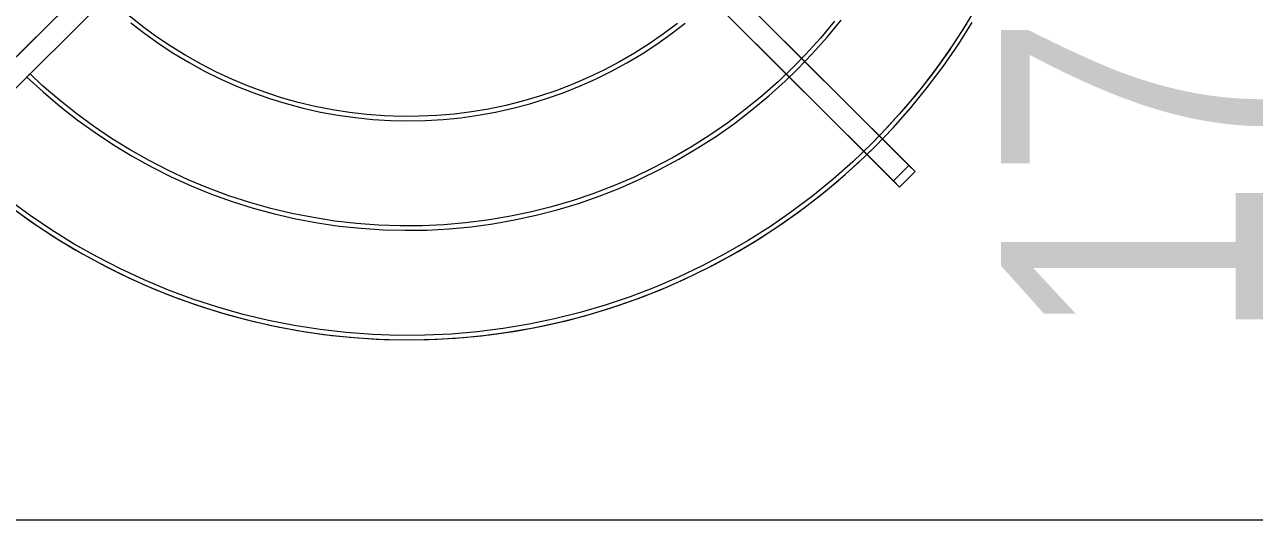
# Model space of a CAD drawing. Header units: millimetres. Extents: x -21597 to 3742, y 49379 to 62073.
# Drawn here: x -6448 to -5887, y 59057 to 59290 of the extents above; entities that cross this region are included whole.
import ezdxf

# ---------------------------------------------------------------- set-up
doc = ezdxf.new("R2010")
doc.units = ezdxf.units.MM
for name, color, linetype, lineweight in [('A-ANNO-DIMS', 7, 'Continuous', 9), ('A-ANNO-DIMS-80', 7, 'Continuous', 9), ('M-EQPM', 7, 'Continuous', 5)]:
    doc.layers.add(name, color=color, linetype=linetype, lineweight=lineweight)
doc.styles.add('Arial_2', font='arial.ttf', dxfattribs={"width": 0.8, "height": 120})
doc.styles.add('Arial_4', font='arial.ttf', dxfattribs={"width": 0.8, "height": 160})
doc.dimstyles.new('AK_DIM_2_0_Arial', dxfattribs={"dimscale": 304.8, "dimtxt": 163.241504, "dimasz": 0.131234, "dimexe": 0.262467, "dimexo": 0.262467, "dimgap": 0.026247, "dimtad": 1, "dimdec": 0, "dimzin": 0, "dimdsep": 46, "dimtxsty": 'Arial_4', "dimblk1": 'OBLIQUE', "dimblk2": 'OBLIQUE', "dimsah": 1, "dimcen": 0.09, "dimadec": 0, "dimazin": 0, "dimtfac": 1, "dimtdec": 4, "dimtix": 1, "dimtmove": 0, "dimatfit": 3, "dimfxl": 1, "dimtvp": 1, "dimtolj": 1, "dimtzin": 0, "dimarcsym": 2})
doc.dimstyles.new('AK_DIM_2_0_Arial_đỏ', dxfattribs={"dimscale": 304.8, "dimtxt": 122.431128, "dimasz": 0.131234, "dimexe": 0.131234, "dimexo": 0.131234, "dimgap": 0.026247, "dimtad": 1, "dimdec": 0, "dimzin": 0, "dimdsep": 46, "dimtxsty": 'Arial_2', "dimblk1": 'OBLIQUE', "dimblk2": 'OBLIQUE', "dimsah": 1, "dimcen": 0.09, "dimadec": 0, "dimazin": 0, "dimtfac": 1, "dimtdec": 4, "dimtix": 1, "dimtmove": 0, "dimatfit": 3, "dimfxl": 1, "dimtvp": 1, "dimtolj": 1, "dimtzin": 0, "dimarcsym": 2})

# ---------------------------------------------------------------- blocks, each defined once
blk = doc.blocks.new('DanNong_VRV - OD-A-1-1235631-MẶT BẰNG ỐNG GAS KHU H_N')
at = {"layer": 'M-EQPM'}
for p, q in [((-673.72, -35.93), (-481.39, 156.4)), ((-481.39, 156.4), (-670.9, -33.1)), ((-214.1, -33.1), (-403.61, 156.4)), ((-403.61, 156.4), (-211.28, -35.93)), ((-474.32, 149.33), (-666.65, -43)), ((-663.82, -40.17), (-474.32, 149.33)), ((-218.35, -43), (-410.68, 149.33)), ((-410.68, 149.33), (-221.18, -40.17)), ((-214.1, -33.1), (-221.18, -40.17)), ((-214.1, -33.1), (-221.18, -40.17)), ((-211.28, -35.93), (-214.1, -33.1)), ((-218.35, -43), (-211.28, -35.93)), ((-211.28, -35.93), (-218.35, -43)), ((-221.18, -40.17), (-218.35, -43))]:
    blk.add_line(p, q, dxfattribs=at)
at = {"layer": 'M-EQPM', "flags": 128}
for points in [[(-229.66, -24.62), (-221.32, -15.94), (-213.33, -6.93), (-205.71, 2.39), (-198.47, 12.01), (-191.62, 21.91), (-185.17, 32.08)], [(-229.66, -24.62), (-221.32, -15.94), (-213.33, -6.93), (-205.71, 2.39), (-198.47, 12.01), (-191.62, 21.91), (-185.17, 32.08)], [(-183.59, 38.67), (-189.78, 28.43), (-196.37, 18.46), (-203.35, 8.75), (-210.72, -0.67), (-218.46, -9.79), (-226.56, -18.59), (-231.08, -23.2)], [(-183.59, 38.67), (-189.78, 28.43), (-196.37, 18.46), (-203.35, 8.75), (-210.72, -0.67), (-218.46, -9.79), (-226.56, -18.59), (-231.08, -23.2)], [(-621.34, -53.89), (-611.51, -60.85), (-601.42, -67.41), (-591.07, -73.56), (-580.48, -79.29), (-569.67, -84.59), (-558.66, -89.46), (-547.46, -93.88), (-536.1, -97.86), (-524.58, -101.37), (-512.94, -104.42), (-501.18, -107), (-489.32, -109.11), (-477.4, -110.75), (-465.41, -111.9), (-453.39, -112.58), (-441.35, -112.78), (-429.32, -112.49), (-417.3, -111.72), (-405.33, -110.47), (-393.41, -108.75), (-381.58, -106.55), (-369.84, -103.88), (-358.22, -100.74), (-346.73, -97.13), (-335.39, -93.08), (-324.23, -88.57), (-313.26, -83.62), (-302.49, -78.23), (-291.95, -72.42), (-281.64, -66.19), (-271.6, -59.55), (-261.83, -52.52), (-252.34, -45.1), (-243.17, -37.31), (-234.31, -29.16), (-229.66, -24.62)], [(-621.34, -53.89), (-611.51, -60.85), (-601.42, -67.41), (-591.07, -73.56), (-580.48, -79.29), (-569.67, -84.59), (-558.66, -89.46), (-547.46, -93.88), (-536.1, -97.86), (-524.58, -101.37), (-512.94, -104.42), (-501.18, -107), (-489.32, -109.11), (-477.4, -110.75), (-465.41, -111.9), (-453.39, -112.58), (-441.35, -112.78), (-429.32, -112.49), (-417.3, -111.72), (-405.33, -110.47), (-393.41, -108.75), (-381.58, -106.55), (-369.84, -103.88), (-358.22, -100.74), (-346.73, -97.13), (-335.39, -93.08), (-324.23, -88.57), (-313.26, -83.62), (-302.49, -78.23), (-291.95, -72.42), (-281.64, -66.19), (-271.6, -59.55), (-261.83, -52.52), (-252.34, -45.1), (-243.17, -37.31), (-234.31, -29.16), (-229.66, -24.62)], [(-231.08, -23.2), (-239.7, -31.49), (-248.65, -39.42), (-257.91, -46.99), (-267.46, -54.19), (-277.29, -60.99), (-287.39, -67.4), (-297.74, -73.4), (-308.32, -78.98), (-319.11, -84.13), (-330.1, -88.85), (-341.27, -93.12), (-352.6, -96.94), (-364.07, -100.31), (-375.68, -103.21), (-387.38, -105.65), (-399.18, -107.62), (-411.04, -109.12), (-422.96, -110.14), (-434.91, -110.68), (-446.87, -110.75), (-458.82, -110.33), (-470.74, -109.44), (-482.62, -108.07), (-494.44, -106.23), (-506.17, -103.92), (-517.81, -101.14), (-529.32, -97.9), (-540.69, -94.2), (-551.9, -90.04), (-562.94, -85.45), (-573.79, -80.41), (-584.43, -74.94), (-594.84, -69.06), (-605.01, -62.76), (-614.91, -56.06), (-624.54, -48.97)], [(-231.08, -23.2), (-239.7, -31.49), (-248.65, -39.42), (-257.91, -46.99), (-267.46, -54.19), (-277.29, -60.99), (-287.39, -67.4), (-297.74, -73.4), (-308.32, -78.98), (-319.11, -84.13), (-330.1, -88.85), (-341.27, -93.12), (-352.6, -96.94), (-364.07, -100.31), (-375.68, -103.21), (-387.38, -105.65), (-399.18, -107.62), (-411.04, -109.12), (-422.96, -110.14), (-434.91, -110.68), (-446.87, -110.75), (-458.82, -110.33), (-470.74, -109.44), (-482.62, -108.07), (-494.44, -106.23), (-506.17, -103.92), (-517.81, -101.14), (-529.32, -97.9), (-540.69, -94.2), (-551.9, -90.04), (-562.94, -85.45), (-573.79, -80.41), (-584.43, -74.94), (-594.84, -69.06), (-605.01, -62.76), (-614.91, -56.06), (-624.54, -48.97)], [(-187.8, 31.6), (-194.27, 21.54), (-201.13, 11.75), (-208.38, 2.24), (-216.01, -6.98), (-224, -15.88), (-231.08, -23.2)], [(-229.66, -24.62), (-221.32, -15.94), (-213.33, -6.93), (-205.71, 2.39), (-198.47, 12.01), (-191.62, 21.91), (-185.17, 32.08)], [(-248.05, 32.68), (-254.43, 25.03), (-261.11, 17.64), (-266.43, 12.15)], [(-265.02, 10.74), (-258.06, 17.98), (-251.4, 25.49), (-245.05, 33.26)], [(-568.97, 32), (-562.62, 27.06), (-556.08, 22.39), (-549.36, 17.98), (-542.46, 13.84), (-535.41, 9.98), (-528.21, 6.41), (-520.87, 3.13), (-513.4, 0.14), (-505.83, -2.54), (-498.15, -4.92), (-490.38, -6.99), (-482.53, -8.75), (-474.63, -10.19), (-466.67, -11.32), (-458.67, -12.13), (-450.64, -12.61), (-442.6, -12.78), (-434.57, -12.62), (-426.54, -12.14), (-418.54, -11.34), (-410.58, -10.23), (-402.67, -8.79), (-394.82, -7.04), (-387.05, -4.98), (-379.37, -2.61), (-371.79, 0.07), (-364.32, 3.05), (-356.98, 6.32), (-349.78, 9.89), (-342.72, 13.74), (-335.82, 17.87), (-329.09, 22.27), (-322.55, 26.94), (-316.19, 31.86)], [(-319.64, 31.67), (-326, 26.89), (-332.55, 22.36), (-339.27, 18.09), (-346.15, 14.1), (-353.19, 10.39), (-360.38, 6.96), (-367.69, 3.82), (-375.12, 0.98), (-382.67, -1.57), (-390.3, -3.81), (-398.02, -5.74), (-405.82, -7.37), (-413.67, -8.68), (-421.56, -9.67), (-429.5, -10.35), (-437.45, -10.71), (-445.41, -10.76), (-453.36, -10.48), (-461.3, -9.89), (-469.2, -8.98), (-477.07, -7.75), (-484.88, -6.21), (-492.62, -4.36), (-500.28, -2.2), (-507.85, 0.26), (-515.31, 3.02), (-522.66, 6.08), (-529.88, 9.43), (-536.96, 13.07), (-543.89, 16.99), (-550.66, 21.18), (-557.25, 25.64), (-563.66, 30.36), (-569.88, 35.33)], [(-266.43, 12.15), (-273.61, 5.25), (-281.06, -1.35), (-288.77, -7.66), (-296.73, -13.65), (-304.92, -19.32), (-313.33, -24.65), (-321.95, -29.65), (-330.75, -34.29), (-339.74, -38.59), (-348.89, -42.51), (-358.2, -46.07), (-367.63, -49.26), (-377.19, -52.06), (-386.85, -54.48), (-396.6, -56.51), (-406.42, -58.15), (-416.3, -59.4), (-426.23, -60.25), (-436.18, -60.7), (-446.14, -60.75), (-456.09, -60.41), (-466.02, -59.66), (-475.91, -58.53), (-485.76, -56.99), (-495.53, -55.07), (-505.21, -52.75), (-514.8, -50.05), (-524.27, -46.97), (-533.61, -43.51), (-542.8, -39.68), (-551.84, -35.49), (-560.7, -30.94), (-569.37, -26.03), (-577.83, -20.79), (-586.08, -15.21), (-594.1, -9.31), (-601.88, -3.09), (-609.4, 3.44), (-615, 8.65)], [(-616.41, 7.24), (-609.04, 0.43), (-601.39, -6.08), (-593.5, -12.28), (-585.36, -18.16), (-576.99, -23.71), (-568.41, -28.91), (-559.62, -33.78), (-550.65, -38.28), (-541.51, -42.43), (-532.21, -46.2), (-522.76, -49.6), (-513.19, -52.62), (-503.5, -55.25), (-493.71, -57.5), (-483.85, -59.35), (-473.91, -60.8), (-463.93, -61.86), (-453.91, -62.52), (-443.87, -62.77), (-433.84, -62.63), (-423.81, -62.08), (-413.82, -61.13), (-403.87, -59.79), (-393.98, -58.04), (-384.17, -55.91), (-374.46, -53.38), (-364.85, -50.46), (-355.37, -47.17), (-346.02, -43.5), (-336.83, -39.45), (-327.81, -35.04), (-318.98, -30.28), (-310.34, -25.17), (-301.91, -19.71), (-293.71, -13.92), (-285.74, -7.81), (-278.03, -1.38), (-270.58, 5.34), (-265.02, 10.74)], [(-624.37, -51.62), (-614.63, -58.7), (-604.62, -65.39), (-594.35, -71.67), (-583.84, -77.53), (-573.1, -82.97), (-562.15, -87.98), (-551.01, -92.54), (-539.69, -96.65), (-528.22, -100.31), (-516.61, -103.51), (-504.89, -106.24), (-493.06, -108.5), (-481.16, -110.28), (-469.19, -111.59), (-457.18, -112.42), (-445.14, -112.77), (-433.11, -112.63), (-421.08, -112.01), (-409.09, -110.92), (-397.16, -109.34), (-385.29, -107.29), (-373.52, -104.77), (-361.86, -101.77), (-350.33, -98.32), (-338.94, -94.4), (-327.73, -90.04), (-316.69, -85.22), (-305.86, -79.97), (-295.24, -74.3), (-284.86, -68.2), (-274.73, -61.69), (-264.87, -54.78), (-255.3, -47.48), (-246.02, -39.81), (-237.06, -31.77), (-229.66, -24.62)], [(-231.08, -23.2), (-239.7, -31.49), (-248.65, -39.42), (-257.91, -46.99), (-267.46, -54.19), (-277.29, -60.99), (-287.39, -67.4), (-297.74, -73.4), (-308.32, -78.98), (-319.11, -84.13), (-330.1, -88.85), (-341.27, -93.12), (-352.6, -96.94), (-364.07, -100.31), (-375.68, -103.21), (-387.38, -105.65), (-399.18, -107.62), (-411.04, -109.12), (-422.96, -110.14), (-434.91, -110.68), (-446.87, -110.75), (-458.82, -110.33), (-470.74, -109.44), (-482.62, -108.07), (-494.44, -106.23), (-506.17, -103.92), (-517.81, -101.14), (-529.32, -97.9), (-540.69, -94.2), (-551.9, -90.04), (-562.94, -85.45), (-573.79, -80.41), (-584.43, -74.94), (-594.84, -69.06), (-605.01, -62.76), (-614.91, -56.06), (-624.54, -48.97)]]:
    blk.add_lwpolyline(points, dxfattribs=at)
at = {"layer": 'M-EQPM'}
for points in [[(-616.41, 7.24), (-616.41, 7.24), (-616.39, 7.26), (-616.29, 7.36), (-616.13, 7.52), (-615.93, 7.72), (-615.71, 7.95), (-615.48, 8.17), (-615.28, 8.37), (-615.12, 8.53), (-615.02, 8.63), (-615, 8.65), (-615, 8.65)], [(-615, 8.65), (-615, 8.65), (-615.02, 8.63), (-615.12, 8.53), (-615.28, 8.37), (-615.48, 8.17), (-615.71, 7.95), (-615.93, 7.72), (-616.13, 7.52), (-616.29, 7.36), (-616.39, 7.26), (-616.41, 7.24), (-616.41, 7.24)]]:
    blk.add_open_spline(points, degree=3, dxfattribs=at)
blk = doc.blocks.new('AK-SGS-M3-Hrvt_rvt-1-MẶT BẰNG ỐNG GAS KHU H_N')
at = {"layer": 'M-EQPM', "lineweight": 25}
blk.add_blockref('DanNong_VRV - OD-A-1-1235631-MẶT BẰNG ỐNG GAS KHU H_N', (-5830.9, 59258.71), dxfattribs=at)
blk = doc.blocks.new('DIMBLOCK4-MẶT BẰNG ỐNG GAS KHU H_N')
at = {"layer": 'A-ANNO-DIMS-80', "color": 1, "true_color": 0xff0000}
for p, q in [((-5839.13, 60146.94), (-5859.13, 60166.94)), ((-5839.13, 60146.94), (-5879.13, 60146.94)), ((-5839.13, 58436.94), (-5839.13, 60146.94)), ((-5839.13, 60146.94), (-5819.13, 60126.94)), ((-5839.13, 60146.94), (-5827.41, 60146.94)), ((-5839.13, 58436.94), (-5859.13, 58456.94)), ((-5839.13, 58436.94), (-5879.13, 58436.94)), ((-5839.13, 58436.94), (-5819.13, 58416.94)), ((-5839.13, 58436.94), (-5827.41, 58436.94))]:
    blk.add_line(p, q, dxfattribs=at)
at = {"layer": 'A-ANNO-DIMS-80', "color": 0, "insert": (-6002.91, 59145.02), "char_height": 120, "width": 352.6016, "attachment_point": 1, "rotation": 90, "line_spacing_factor": 0.941778, "style": 'Arial_2'}
blk.add_mtext('1710', dxfattribs=at)
blk = doc.blocks.new('_Oblique')
at = {"color": 0, "linetype": 'ByBlock', "lineweight": -2}
blk.add_line((-0.5, -0.5), (0.5, 0.5), dxfattribs=at)
blk = doc.blocks.new('DIMBLOCK8-MẶT BẰNG ỐNG GAS KHU H_N')
at = {"layer": 'A-ANNO-DIMS-80'}
for p, q in [((-20048.59, 59063.75), (-20048.59, 59143.75)), ((-4498.59, 59063.75), (-4498.59, 59143.75)), ((-20048.59, 59063.75), (-20028.59, 59083.75)), ((-4498.59, 59063.75), (-4478.59, 59083.75)), ((-20048.59, 59063.75), (-20068.59, 59043.75)), ((-20048.59, 59063.75), (-4498.59, 59063.75)), ((-20048.59, 59063.75), (-20048.59, 59012.03)), ((-4498.59, 59063.75), (-4518.59, 59043.75)), ((-4498.59, 59063.75), (-4498.59, 59012.03))]:
    blk.add_line(p, q, dxfattribs=at)
at = {"layer": 'A-ANNO-DIMS-80', "color": 0, "insert": (-12518.45, 59279.47), "char_height": 160, "width": 587.6694, "attachment_point": 1, "line_spacing_factor": 0.941778, "style": 'Arial_4'}
blk.add_mtext('15550', dxfattribs=at)

msp = doc.modelspace()

# ---------------------------------------------------------------- block references
at = {"lineweight": 5}
msp.add_blockref('AK-SGS-M3-Hrvt_rvt-1-MẶT BẰNG ỐNG GAS KHU H_N', (0, 0), dxfattribs=at)

# ---------------------------------------------------------------- dimensions: what is measured, and where the dimension line sits
at = {"layer": 'A-ANNO-DIMS', "color": 1, "true_color": 0xff0000}
dim = msp.add_linear_dim(base=(-5839.13, 60146.94), p1=(-5867.41, 58436.94), p2=(-5867.41, 60146.94), angle=90, dimstyle='AK_DIM_2_0_Arial_đỏ', override={"dimpost": '<>', "dimfxl": 1710}, dxfattribs=at)
dim.commit()
dim.dimension.update_dxf_attribs({"geometry": 'DIMBLOCK4-MẶT BẰNG ỐNG GAS KHU H_N', "text_midpoint": (-5908.39, 59291.94)})
at = {"layer": 'A-ANNO-DIMS'}
dim = msp.add_linear_dim(base=(-4498.59, 59063.75), p1=(-20048.59, 59092.03), p2=(-4498.59, 59092.03), dimstyle='AK_DIM_2_0_Arial', override={"dimpost": '<>', "dimfxl": 15550}, dxfattribs=at)
dim.commit()
dim.dimension.update_dxf_attribs({"geometry": 'DIMBLOCK8-MẶT BẰNG ỐNG GAS KHU H_N', "text_midpoint": (-12273.59, 59153.44)})

doc.saveas('drawing.dxf')
